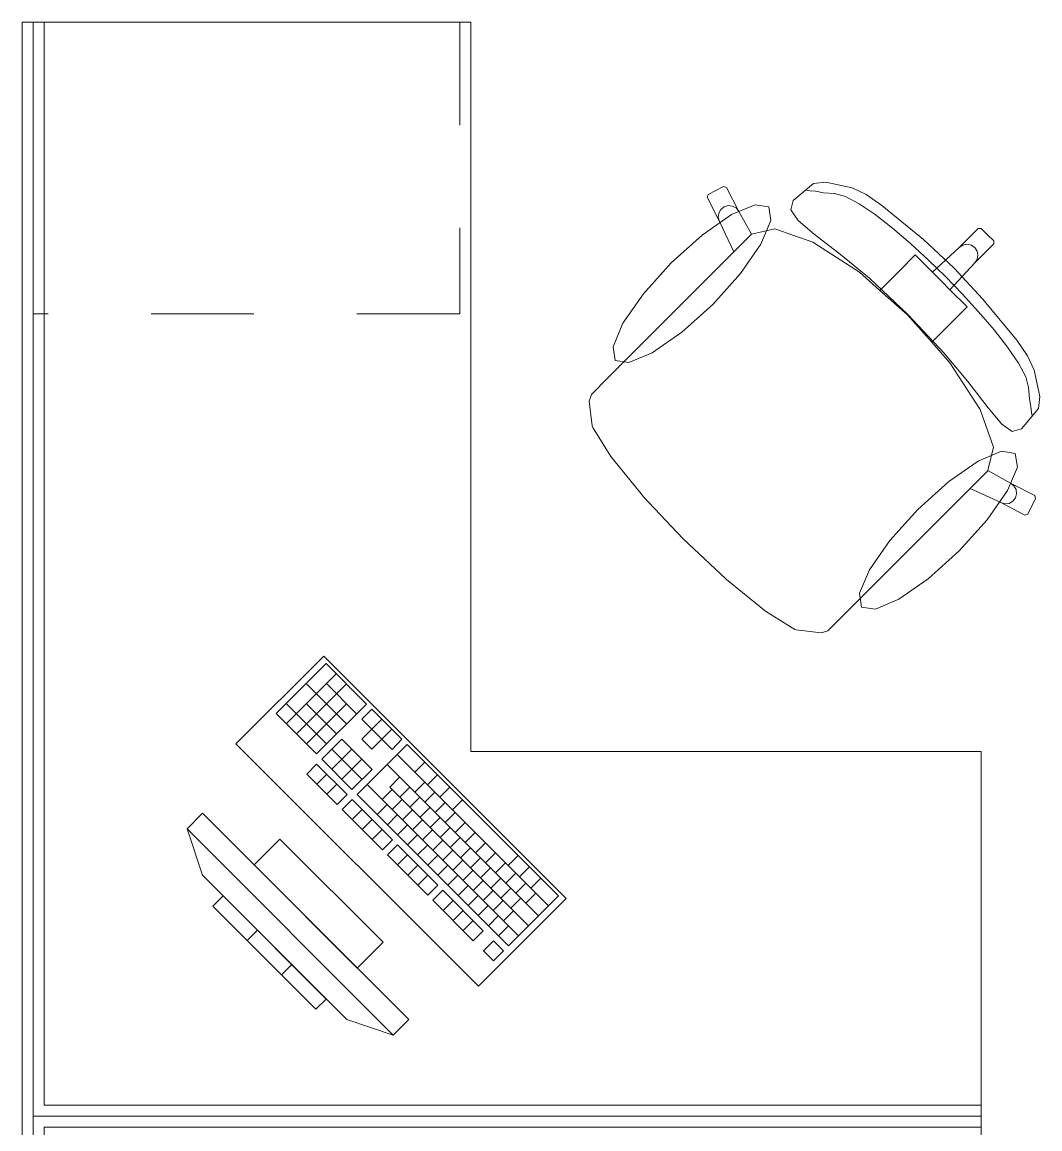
# Model space of a CAD drawing. Header units: inches. Extents: x -38 to 5698, y -33 to 92.
# Drawn here: x 120.586 to 121.981, y 12.084 to 13.601 of the extents above; entities that cross this region are included whole.
import ezdxf

# ---------------------------------------------------------------- set-up
doc = ezdxf.new("R2010")
doc.units = ezdxf.units.IN
doc.header["$MEASUREMENT"] = 0
doc.linetypes.add('Rayas', pattern=[0.282222, 0.141111, -0.141111])
doc.layers.add('Interior - Mobiliario', color=7, linetype='Continuous')

msp = doc.modelspace()

# ---------------------------------------------------------------- linework, layer by layer
at = {"layer": 'Interior - Mobiliario', "color": 175, "linetype": 'Continuous', "lineweight": 13}
for p, q in [((120.586, 13.6013), (120.616, 13.6013)), ((120.586, 12.1163), (120.586, 13.6013)), ((120.616, 13.6013), (120.616, 12.1163)), ((121.5264, 13.3651), (121.5478, 13.3759)), ((121.5478, 13.3759), (121.5518, 13.3746)), ((121.5518, 13.3746), (121.5688, 13.3415)), ((121.6432, 13.3566), (121.671, 13.3798)), ((121.6658, 13.3701), (121.6613, 13.3709)), ((121.6738, 13.3693), (121.6658, 13.3701)), ((121.671, 13.3798), (121.6878, 13.3816)), ((121.6846, 13.3673), (121.6738, 13.3693)), ((121.6878, 13.3816), (121.724, 13.3739)), ((121.724, 13.3739), (121.7432, 13.3649)), ((121.5251, 13.3611), (121.5264, 13.3651)), ((121.5421, 13.328), (121.5251, 13.3611)), ((121.6398, 13.3437), (121.6432, 13.3566)), ((121.7, 13.3661), (121.6846, 13.3673)), ((121.7147, 13.3622), (121.7, 13.3661)), ((121.7336, 13.3523), (121.7147, 13.3622)), ((121.7432, 13.3649), (121.7649, 13.35)), ((121.5405, 13.3336), (121.5411, 13.3394)), ((121.5411, 13.3394), (121.544, 13.3445)), ((121.544, 13.3445), (121.5486, 13.3481)), ((121.5486, 13.3481), (121.5542, 13.3497)), ((121.5542, 13.3497), (121.56, 13.349)), ((121.56, 13.349), (121.5652, 13.3461)), ((121.5652, 13.3461), (121.5688, 13.3415)), ((121.5688, 13.3415), (121.5861, 13.3105)), ((121.6498, 13.3293), (121.6398, 13.3437)), ((121.7554, 13.3374), (121.7336, 13.3523)), ((121.7649, 13.35), (121.8216, 13.3032)), ((121.5421, 13.328), (121.5405, 13.3336)), ((121.5617, 13.2862), (121.5421, 13.328)), ((121.6721, 13.3107), (121.6498, 13.3293)), ((121.7792, 13.3188), (121.7554, 13.3374)), ((121.5859, 13.3104), (121.5617, 13.2862)), ((121.5859, 13.3104), (121.5861, 13.3105)), ((121.5861, 13.3105), (121.6181, 13.3179)), ((121.6181, 13.3179), (121.67, 13.2996)), ((121.7082, 13.2828), (121.6721, 13.3107)), ((121.8039, 13.2977), (121.7792, 13.3188)), ((121.8707, 13.2923), (121.8968, 13.3184)), ((121.8968, 13.3184), (121.901, 13.3184)), ((121.901, 13.3184), (121.9096, 13.3098)), ((121.9181, 13.3013), (121.9096, 13.3098)), ((121.67, 13.2996), (121.7339, 13.2582)), ((121.8286, 13.2751), (121.8039, 13.2977)), ((121.8216, 13.3032), (121.8638, 13.2641)), ((121.8707, 13.2923), (121.8756, 13.2956)), ((121.8756, 13.2956), (121.8813, 13.2967)), ((121.8813, 13.2967), (121.8871, 13.2955)), ((121.8871, 13.2955), (121.892, 13.2922)), ((121.892, 13.271), (121.9181, 13.2971)), ((121.9181, 13.2971), (121.9181, 13.3013)), ((121.4138, 13.1383), (121.5617, 13.2862)), ((121.7476, 13.2501), (121.7082, 13.2828)), ((121.7894, 13.2608), (121.8105, 13.282)), ((121.8105, 13.282), (121.8342, 13.2583)), ((121.8342, 13.2583), (121.8707, 13.2923)), ((121.8952, 13.2873), (121.892, 13.2922)), ((121.8964, 13.2816), (121.8952, 13.2873)), ((121.8953, 13.2758), (121.8964, 13.2816)), ((121.852, 13.2523), (121.8286, 13.2751)), ((121.8581, 13.2344), (121.892, 13.271)), ((121.9029, 13.2219), (121.8638, 13.2641)), ((121.892, 13.271), (121.8953, 13.2758)), ((121.7339, 13.2582), (121.762, 13.2334)), ((121.8003, 13.2006), (121.7476, 13.2501)), ((121.762, 13.2334), (121.7894, 13.2608)), ((121.8342, 13.2583), (121.8461, 13.2464)), ((121.852, 13.2523), (121.8749, 13.2288)), ((121.762, 13.2334), (121.7999, 13.2001)), ((121.8581, 13.2344), (121.8461, 13.2464)), ((121.8817, 13.2108), (121.8581, 13.2344)), ((121.8749, 13.2288), (121.8974, 13.2042)), ((121.9497, 13.1652), (121.9029, 13.2219)), ((121.8605, 13.1897), (121.8817, 13.2108)), ((121.8974, 13.2042), (121.9186, 13.1795)), ((121.8332, 13.1623), (121.7999, 13.2001)), ((121.8003, 13.2006), (121.8498, 13.1478)), ((121.8332, 13.1623), (121.8605, 13.1897)), ((121.9186, 13.1795), (121.9372, 13.1557)), ((121.858, 13.1341), (121.8332, 13.1623)), ((121.9646, 13.1435), (121.9497, 13.1652)), ((121.8498, 13.1478), (121.8825, 13.1085)), ((121.9372, 13.1557), (121.952, 13.1338)), ((121.9736, 13.1242), (121.9646, 13.1435)), ((121.3883, 13.1128), (121.4138, 13.1383)), ((121.8993, 13.0703), (121.858, 13.1341)), ((121.952, 13.1338), (121.962, 13.115)), ((121.3664, 13.0909), (121.3883, 13.1128)), ((121.962, 13.115), (121.9659, 13.1002)), ((121.9814, 13.0881), (121.9736, 13.1242)), ((121.8825, 13.1085), (121.9104, 13.0724)), ((121.9659, 13.1002), (121.967, 13.0848)), ((121.3635, 13.0816), (121.3664, 13.0909)), ((121.3675, 13.0477), (121.3635, 13.0816)), ((121.967, 13.0848), (121.9691, 13.0741)), ((121.9795, 13.0713), (121.9814, 13.0881)), ((121.9176, 13.0184), (121.8993, 13.0703)), ((121.9104, 13.0724), (121.929, 13.0501)), ((121.9563, 13.0435), (121.9795, 13.0713)), ((121.9691, 13.0741), (121.9698, 13.066)), ((121.9698, 13.066), (121.9706, 13.0615)), ((121.3684, 13.0455), (121.3675, 13.0477)), ((121.3933, 13.0055), (121.3684, 13.0455)), ((121.929, 13.0501), (121.9434, 13.0401)), ((121.9434, 13.0401), (121.9563, 13.0435)), ((121.4369, 12.9518), (121.3933, 13.0055)), ((121.9102, 12.9864), (121.9176, 13.0184)), ((121.9101, 12.9862), (121.8859, 12.962)), ((121.9101, 12.9862), (121.9102, 12.9864)), ((121.9412, 12.9691), (121.9102, 12.9864)), ((121.7381, 12.8141), (121.8859, 12.962)), ((121.8859, 12.962), (121.9277, 12.9424)), ((121.9458, 12.9654), (121.9412, 12.9691)), ((121.9743, 12.9521), (121.9412, 12.9691)), ((121.9487, 12.9603), (121.9458, 12.9654)), ((121.9494, 12.9545), (121.9487, 12.9603)), ((121.4375, 12.951), (121.4369, 12.9518)), ((121.4924, 12.8927), (121.4375, 12.951)), ((121.9443, 12.9443), (121.9479, 12.9488)), ((121.9479, 12.9488), (121.9494, 12.9545)), ((121.9648, 12.9267), (121.9756, 12.9481)), ((121.9756, 12.9481), (121.9743, 12.9521)), ((121.9277, 12.9424), (121.9333, 12.9408)), ((121.9277, 12.9424), (121.9608, 12.9254)), ((121.9333, 12.9408), (121.9392, 12.9414)), ((121.9392, 12.9414), (121.9443, 12.9443)), ((121.9608, 12.9254), (121.9648, 12.9267)), ((121.4924, 12.8927), (121.5507, 12.8378)), ((121.5507, 12.8378), (121.5516, 12.8371)), ((121.5516, 12.8371), (121.6052, 12.7936)), ((121.7125, 12.7886), (121.7381, 12.8141)), ((121.6052, 12.7936), (121.6453, 12.7686)), ((121.6906, 12.7666), (121.7125, 12.7886)), ((121.6453, 12.7686), (121.6474, 12.7678)), ((121.6474, 12.7678), (121.6813, 12.7638)), ((121.6813, 12.7638), (121.6906, 12.7666)), ((121.003, 12.7217), (120.9344, 12.6531)), ((121.0583, 12.6663), (121.003, 12.7217)), ((121.0168, 12.7079), (120.9482, 12.6393)), ((121.0306, 12.694), (120.9621, 12.6255)), ((121.0309, 12.6389), (120.9755, 12.6943)), ((121.0446, 12.6526), (121.0031, 12.6942)), ((121.0035, 12.6115), (120.9481, 12.6669)), ((121.0172, 12.6252), (120.9757, 12.6667)), ((121.0308, 12.6665), (120.9759, 12.6116)), ((120.9898, 12.5978), (121.0583, 12.6663)), ((121.0653, 12.6594), (121.0516, 12.6457)), ((121.1068, 12.6179), (121.0653, 12.6594)), ((120.9344, 12.6531), (120.9898, 12.5978)), ((121.0516, 12.6457), (121.0654, 12.6318)), ((121.0791, 12.6456), (121.0654, 12.6318)), ((121.0654, 12.6318), (121.0517, 12.6181)), ((121.0792, 12.618), (121.0654, 12.6318)), ((121.093, 12.6317), (121.0792, 12.618)), ((121.0241, 12.6183), (120.9967, 12.5908)), ((121.0657, 12.5767), (121.0241, 12.6183)), ((121.1137, 12.6109), (121.0452, 12.5424)), ((121.0517, 12.6181), (121.0655, 12.6043)), ((121.0655, 12.6043), (121.0792, 12.618)), ((121.0792, 12.618), (121.0931, 12.6041)), ((121.0931, 12.6041), (121.1068, 12.6179)), ((121.3214, 12.4032), (121.1137, 12.6109)), ((121.052, 12.563), (121.0104, 12.6045)), ((121.038, 12.6044), (121.0105, 12.577)), ((121.3077, 12.3895), (121.1, 12.5972)), ((120.9898, 12.584), (120.9761, 12.5703)), ((121.0314, 12.5424), (120.9898, 12.584)), ((120.9967, 12.5908), (121.0382, 12.5493)), ((121.0518, 12.5906), (121.0244, 12.5631)), ((121.294, 12.3758), (121.0863, 12.5835)), ((121.138, 12.5867), (121.1243, 12.573)), ((120.9761, 12.5703), (121.0177, 12.5287)), ((121.0037, 12.5701), (120.99, 12.5564)), ((121.0382, 12.5493), (121.0657, 12.5767)), ((121.1036, 12.5662), (121.0899, 12.5525)), ((121.1553, 12.5694), (121.1416, 12.5557)), ((121.0175, 12.5563), (121.0038, 12.5426)), ((121.2666, 12.3484), (121.0589, 12.5561)), ((121.2803, 12.3621), (121.0899, 12.5525)), ((121.1175, 12.5523), (121.1037, 12.5386)), ((121.1381, 12.5591), (121.1244, 12.5454)), ((121.1726, 12.5521), (121.1589, 12.5384)), ((121.0177, 12.5287), (121.0314, 12.5424)), ((121.0383, 12.5355), (121.0246, 12.5218)), ((121.0937, 12.4801), (121.0383, 12.5355)), ((121.0452, 12.5424), (121.2529, 12.3347)), ((121.0934, 12.549), (121.0796, 12.5353)), ((121.1072, 12.5352), (121.0935, 12.5215)), ((121.1313, 12.5385), (121.1176, 12.5248)), ((121.1519, 12.5453), (121.1382, 12.5316)), ((121.1899, 12.5348), (121.1762, 12.5211)), ((121.0246, 12.5218), (121.08, 12.4664)), ((121.0522, 12.5217), (121.0384, 12.5079)), ((121.0866, 12.5284), (121.0729, 12.5147)), ((121.1211, 12.5213), (121.1073, 12.5076)), ((121.1452, 12.5247), (121.1314, 12.5109)), ((121.1658, 12.5314), (121.1521, 12.5177)), ((120.8333, 12.5164), (120.8121, 12.4952)), ((121.1161, 12.2336), (120.8333, 12.5164)), ((121.066, 12.5078), (121.0523, 12.4941)), ((121.1004, 12.5145), (121.0867, 12.5008)), ((121.1349, 12.5075), (121.1212, 12.4938)), ((121.159, 12.5108), (121.1453, 12.4971)), ((121.1796, 12.5176), (121.1659, 12.5039)), ((120.8121, 12.4952), (121.0949, 12.2123)), ((120.8121, 12.4952), (120.8333, 12.4315)), ((121.0798, 12.494), (121.0661, 12.4803)), ((121.1143, 12.5007), (121.1006, 12.487)), ((121.1488, 12.4936), (121.135, 12.4799)), ((121.1729, 12.497), (121.1591, 12.4832)), ((121.1935, 12.5037), (121.1798, 12.49)), ((121.2073, 12.4899), (121.1936, 12.4762)), ((120.9394, 12.481), (120.904, 12.4457)), ((121.0808, 12.3396), (120.9394, 12.481)), ((121.08, 12.4664), (121.0937, 12.4801)), ((121.1281, 12.4868), (121.1144, 12.4731)), ((121.1626, 12.4798), (121.1489, 12.4661)), ((121.1867, 12.4831), (121.173, 12.4694)), ((121.2212, 12.4761), (121.2075, 12.4623)), ((121.1006, 12.4732), (121.0869, 12.4595)), ((121.0869, 12.4595), (121.1423, 12.4041)), ((121.156, 12.4178), (121.1006, 12.4732)), ((121.1145, 12.4593), (121.1008, 12.4456)), ((121.142, 12.473), (121.1282, 12.4593)), ((121.1558, 12.4591), (121.1421, 12.4454)), ((121.1764, 12.4659), (121.1627, 12.4522)), ((121.2005, 12.4693), (121.1868, 12.4556)), ((121.235, 12.4622), (121.2213, 12.4485)), ((120.904, 12.4457), (121.0454, 12.3043)), ((121.1283, 12.4455), (121.1146, 12.4318)), ((121.1697, 12.4453), (121.1559, 12.4316)), ((121.1903, 12.4521), (121.1766, 12.4384)), ((121.2144, 12.4554), (121.2007, 12.4417)), ((121.2489, 12.4484), (121.2352, 12.4346)), ((121.2661, 12.4586), (121.2523, 12.4449)), ((121.0313, 12.2336), (120.8333, 12.4315)), ((121.1422, 12.4317), (121.1284, 12.4179)), ((121.1835, 12.4315), (121.1698, 12.4177)), ((121.2041, 12.4382), (121.1904, 12.4245)), ((121.2282, 12.4416), (121.2145, 12.4279)), ((121.2627, 12.4345), (121.249, 12.4208)), ((121.2816, 12.443), (121.2679, 12.4293)), ((121.1423, 12.4041), (121.156, 12.4178)), ((121.1974, 12.4176), (121.1836, 12.4039)), ((121.218, 12.4244), (121.2043, 12.4107)), ((121.2421, 12.4277), (121.2284, 12.414)), ((121.2559, 12.4139), (121.2422, 12.4002)), ((121.2766, 12.4207), (121.2629, 12.407)), ((121.2972, 12.4275), (121.2835, 12.4137)), ((120.8616, 12.4033), (120.8474, 12.3891)), ((121.003, 12.2618), (120.8616, 12.4033)), ((121.1629, 12.4109), (121.1492, 12.3972)), ((121.2183, 12.3555), (121.1629, 12.4109)), ((121.2112, 12.4038), (121.1975, 12.39)), ((121.2318, 12.4105), (121.2181, 12.3968)), ((121.2529, 12.3347), (121.3214, 12.4032)), ((121.2698, 12.4), (121.2561, 12.3863)), ((121.2904, 12.4068), (121.2767, 12.3931)), ((120.8474, 12.3891), (120.9888, 12.2477)), ((121.1492, 12.3972), (121.2046, 12.3418)), ((121.1768, 12.397), (121.1631, 12.3833)), ((121.1906, 12.3832), (121.1769, 12.3695)), ((121.225, 12.3899), (121.2113, 12.3762)), ((121.2457, 12.3967), (121.232, 12.383)), ((121.2595, 12.3829), (121.2458, 12.3691)), ((121.2045, 12.3693), (121.1908, 12.3556)), ((121.2389, 12.3761), (121.2252, 12.3623)), ((120.9087, 12.3561), (120.8946, 12.342)), ((121.2046, 12.3418), (121.2183, 12.3555)), ((121.2527, 12.3622), (121.239, 12.3485)), ((121.0454, 12.3043), (121.0808, 12.3396)), ((121.2322, 12.3416), (121.2185, 12.3279)), ((121.246, 12.3278), (121.2322, 12.3416)), ((121.2185, 12.3279), (121.2323, 12.3141)), ((121.2323, 12.3141), (121.246, 12.3278)), ((120.9559, 12.309), (120.9417, 12.2948)), ((120.9888, 12.2477), (121.003, 12.2618)), ((121.0949, 12.2123), (121.0313, 12.2336)), ((121.0949, 12.2123), (121.1161, 12.2336)), ((120.586, 12.0863), (120.586, 12.1163)), ((120.616, 12.1163), (121.901, 12.1163)), ((121.901, 12.1163), (121.901, 12.0863)), ((120.586, 10.6013), (120.586, 12.0863)), ((120.616, 12.0863), (120.616, 10.6013)), ((121.901, 12.0863), (120.616, 12.0863))]:
    msp.add_line(p, q, dxfattribs=at)
at = {"layer": 'Interior - Mobiliario', "color": 175, "linetype": 'Rayas', "lineweight": 13}
for p, q in [((121.186, 13.6013), (121.186, 13.2013)), ((121.186, 13.2013), (120.601, 13.2013))]:
    msp.add_line(p, q, dxfattribs=at)
at = {"layer": 'Interior - Mobiliario', "color": 175, "linetype": 'Continuous', "lineweight": 13, "flags": 128}
for points in [[(120.601, 12.1013), (120.601, 13.6013), (121.201, 13.6013), (121.201, 12.6013), (121.901, 12.6013), (121.901, 12.1013)], [(121.4759, 13.2711), (121.5184, 13.3093), (121.5587, 13.3373), (121.5908, 13.3509), (121.6097, 13.348), (121.6126, 13.3291), (121.599, 13.297), (121.571, 13.2567), (121.5328, 13.2142), (121.4903, 13.176), (121.45, 13.148), (121.4179, 13.1344), (121.399, 13.1373), (121.3961, 13.1562), (121.4097, 13.1883), (121.4377, 13.2286)], [(121.8708, 12.8762), (121.909, 12.9187), (121.937, 12.959), (121.9506, 12.9911), (121.9477, 13.01), (121.9288, 13.0129), (121.8967, 12.9993), (121.8564, 12.9712), (121.8139, 12.9331), (121.7757, 12.8906), (121.7477, 12.8503), (121.7341, 12.8182), (121.737, 12.7993), (121.7559, 12.7964), (121.788, 12.81), (121.8283, 12.838)], [(121.2116, 12.2795), (121.3318, 12.3997), (120.9995, 12.7321), (120.8792, 12.6119)], [(120.601, 12.1013), (120.601, 10.6013), (121.201, 10.6013), (121.201, 11.6013), (121.901, 11.6013), (121.901, 12.1013)]]:
    msp.add_lwpolyline(points, close=True, dxfattribs=at)

doc.saveas('drawing.dxf')
